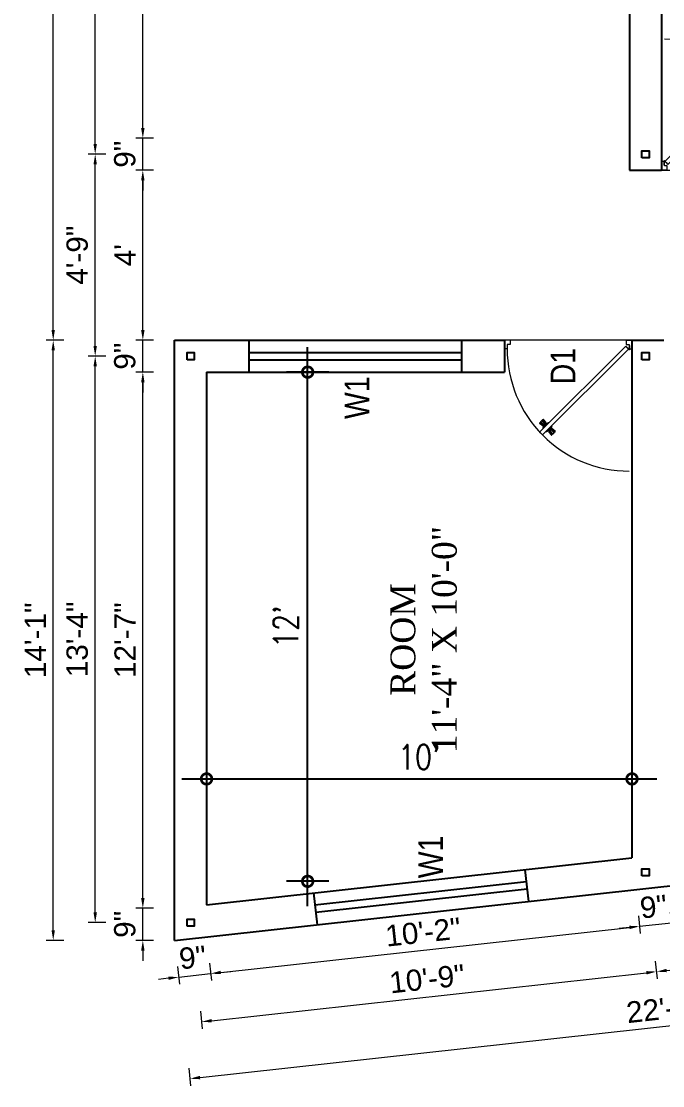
# Model space of a CAD drawing. Header units: inches. Extents: x 392906 to 410488, y -52747 to -40742.
# Drawn here: x 402242.8 to 402423.7, y -51102.8 to -50802.3 of the extents above; entities that cross this region are included whole.
import ezdxf

# ---------------------------------------------------------------- set-up
doc = ezdxf.new("R2010")
doc.units = ezdxf.units.IN
doc.header["$LTSCALE"] = 2
doc.header["$MEASUREMENT"] = 0
doc.header["$PDMODE"] = 34
doc.layers.get('0').update_dxf_attribs({"linetype": 'CONTINUOUS'})
doc.layers.get('DEFPOINTS').update_dxf_attribs({"color": 141, "linetype": 'CONTINUOUS'})
for name, color, linetype, lineweight in [('DOOR & WIN', 1, 'CONTINUOUS', 25), ('PUERTAS', 7, 'CONTINUOUS', 9), ('steps', 253, 'CONTINUOUS', 20)]:
    doc.layers.add(name, color=color, linetype=linetype, lineweight=lineweight)
doc.styles.add('Lettring Text', font='arial.ttf')
doc.styles.add('ROMANS', font='Romans.shx', dxfattribs={"width": 0.8})
doc.styles.get("Standard").update_dxf_attribs({"font": 'ARIALN.TTF'})
doc.dimstyles.new('8 SCALE', dxfattribs={"dimscale": 0, "dimtxt": 7, "dimasz": 6, "dimexe": 6, "dimexo": 2, "dimgap": 2, "dimtad": 1, "dimdec": 0, "dimzin": 0, "dimdsep": 46, "dimlunit": 4, "dimtxsty": 'ROMANS', "dimblk": 'DOTSMALL', "dimcen": 0, "dimdle": 7, "dimclrd": 8, "dimclre": 8, "dimclrt": 3, "dimadec": 0, "dimazin": 0, "dimtfac": 1, "dimtdec": 0, "dimtofl": 0, "dimtmove": 2, "dimatfit": 3, "dimfxl": 6, "dimfxlon": 1, "dimtolj": 1, "dimtzin": 0, "dimarcsym": 0})
doc.dimstyles.new('Copy of Standard', dxfattribs={"dimtxt": 6, "dimasz": 2.875, "dimexe": 2, "dimexo": 4, "dimgap": 2, "dimtad": 1, "dimdec": 0, "dimrnd": 1, "dimzin": 0, "dimdsep": 46, "dimlunit": 4, "dimtxsty": 'Lettring Text', "dimcen": 0.1, "dimclrd": 7, "dimclre": 7, "dimclrt": 7, "dimazin": 0, "dimtfac": 0.645, "dimtdec": 0, "dimtmove": 1, "dimatfit": 0, "dimfxl": 3, "dimfxlon": 1, "dimtfillclr": 256, "dimtolj": 1, "dimtzin": 0, "dimlwd": -1, "dimlwe": -1, "dimarcsym": 2})

# ---------------------------------------------------------------- blocks, each defined once
blk = doc.blocks.new('3ft')
at = {"layer": 'PUERTAS', "color": 6}
for p, q in [((1.01, 2.52), (25.23, 26.74)), ((26.05, 25.92), (1.77, 1.64)), ((26.05, 25.92), (25.23, 26.74)), ((0, 2.4), (0, 0)), ((0.72, 2.4), (0, 2.4)), ((1.6, 0), (0, 0)), ((0.72, 1.52), (0.72, 2.44)), ((0.8, 1.52), (0.72, 1.52)), ((0.8, 1.52), (0.8, 2.41)), ((0.8, 1.2), (0.8, 1.52)), ((1.6, 1.2), (0.8, 1.2)), ((1.57, 1.84), (0.94, 2.47)), ((1.63, 1.89), (0.97, 2.55)), ((1.63, 1.89), (1.57, 1.84)), ((1.77, 1.64), (1.57, 1.84)), ((1.6, 0), (1.6, 1.2)), ((34.4, 0), (34.4, 1.2)), ((34.4, 1.2), (35.2, 1.2)), ((34.4, 0), (36, 0)), ((35.2, 1.2), (35.2, 2.4)), ((35.2, 2.4), (36, 2.4)), ((36, 0), (36, 2.4))]:
    blk.add_line(p, q, dxfattribs=at)
at = {"layer": 'PUERTAS', "color": 8}
for p, q in [((22.57, 24.94), (21.65, 25.68)), ((22.63, 24.99), (21.69, 25.75)), ((22.74, 25.1), (21.84, 25.9)), ((22.13, 26.28), (21.98, 26.13)), ((22.88, 25.24), (22.01, 26.06)), ((22.13, 26.28), (22.27, 26.42)), ((22.29, 26.41), (22.27, 26.42)), ((23.16, 25.52), (22.34, 26.39)), ((23.3, 25.66), (22.5, 26.56)), ((23.41, 25.77), (22.65, 26.71)), ((22.69, 24.32), (23.02, 24.83)), ((23.46, 25.83), (22.72, 26.75)), ((22.95, 24.96), (22.84, 25.07)), ((22.98, 24.99), (22.86, 25.1)), ((23.03, 25.04), (22.91, 25.15)), ((22.91, 24.53), (23.1, 24.91)), ((23.11, 25.12), (22.99, 25.23)), ((23.13, 24.76), (23.18, 24.99)), ((23.28, 25.3), (23.17, 25.41)), ((23.36, 25.37), (23.25, 25.49)), ((23.31, 24.94), (23.28, 25.08)), ((23.41, 25.43), (23.3, 25.54)), ((23.46, 25.09), (23.32, 25.13)), ((23.44, 25.45), (23.33, 25.56)), ((23.64, 25.27), (23.41, 25.22)), ((23.87, 25.49), (23.49, 25.3)), ((24.08, 25.71), (23.57, 25.38)), ((24.4, 24.15), (24.43, 24.01)), ((24.58, 24.33), (24.52, 24.1)), ((24.8, 24.56), (24.61, 24.18)), ((25.02, 24.77), (24.68, 24.26)), ((24.68, 24.05), (24.79, 23.94)), ((24.73, 24.1), (24.85, 23.99)), ((24.76, 24.13), (24.87, 24.02)), ((25.08, 24.1), (26.02, 23.34)), ((25.14, 24.15), (26.06, 23.41)), ((23.63, 23.38), (24.14, 23.72)), ((23.84, 23.6), (24.22, 23.79)), ((24.07, 23.82), (24.3, 23.88)), ((24.25, 24), (24.39, 23.97)), ((24.25, 23.26), (24.99, 22.34)), ((24.27, 23.64), (24.38, 23.53)), ((24.3, 23.67), (24.41, 23.56)), ((24.3, 23.32), (25.06, 22.38)), ((24.35, 23.72), (24.46, 23.61)), ((24.41, 23.43), (25.2, 22.53)), ((24.43, 23.8), (24.54, 23.69)), ((24.55, 23.57), (25.37, 22.7)), ((24.6, 23.97), (24.72, 23.86)), ((24.83, 23.85), (25.7, 23.03)), ((24.97, 23.99), (25.87, 23.2)), ((25.58, 22.82), (25.43, 22.67)), ((25.58, 22.82), (25.73, 22.97)), ((25.72, 22.98), (25.73, 22.97)), ((0, 0), (36, 0))]:
    blk.add_line(p, q, dxfattribs=at)
at = {"layer": 'PUERTAS', "color": 1}
for p, q in [((21.67, 25.73), (22.17, 26.23)), ((22.49, 24.95), (21.67, 25.61)), ((21.7, 25.82), (22.14, 26.26)), ((21.73, 25.79), (21.7, 25.82)), ((22.58, 26.7), (22.14, 26.26)), ((22.67, 26.73), (22.17, 26.23)), ((22.61, 26.67), (22.58, 26.7)), ((22.6, 24.96), (23.02, 25.38)), ((22.61, 24.25), (22.92, 24.72)), ((22.62, 24.13), (22.61, 24.14)), ((22.7, 25.07), (22.71, 25.06)), ((23.45, 25.91), (22.79, 26.73)), ((22.82, 25.06), (23.08, 25.32)), ((22.94, 24.95), (22.83, 25.07)), ((22.92, 24.72), (22.92, 24.72)), ((22.93, 24.94), (23.19, 25.21)), ((22.93, 24.84), (22.93, 24.83)), ((23.44, 25.81), (23.02, 25.38)), ((23.34, 25.58), (23.08, 25.32)), ((23.46, 25.47), (23.19, 25.21)), ((23.33, 25.7), (23.34, 25.69)), ((23.45, 25.46), (23.33, 25.57)), ((23.57, 25.47), (23.57, 25.47)), ((24.15, 25.79), (23.68, 25.48)), ((23.68, 25.48), (23.68, 25.48)), ((24.27, 25.78), (24.26, 25.79)), ((24.78, 24.15), (24.51, 23.89)), ((25.11, 24.14), (24.69, 23.71)), ((24.77, 24.14), (24.88, 24.03)), ((24.79, 24.38), (24.78, 24.37)), ((24.78, 24.26), (24.78, 24.26)), ((25.1, 24.84), (24.79, 24.38)), ((25.09, 24.96), (25.1, 24.95)), ((25.22, 24.14), (26.03, 23.48)), ((23.44, 23.31), (23.45, 23.3)), ((23.56, 23.3), (24.03, 23.61)), ((24.03, 23.61), (24.03, 23.62)), ((24.14, 23.62), (24.14, 23.62)), ((24.25, 23.62), (24.51, 23.89)), ((24.26, 23.29), (24.69, 23.71)), ((24.26, 23.63), (24.37, 23.52)), ((24.26, 23.18), (24.92, 22.37)), ((24.37, 23.52), (24.63, 23.77)), ((24.37, 23.4), (24.37, 23.4)), ((24.89, 24.03), (24.63, 23.77)), ((25, 24.03), (25, 24.03)), ((25.04, 22.36), (25.54, 22.86)), ((25.1, 22.42), (25.13, 22.39)), ((25.13, 22.39), (25.57, 22.83)), ((26.04, 23.37), (25.54, 22.86)), ((26.01, 23.27), (25.57, 22.83)), ((25.98, 23.3), (26.01, 23.27))]:
    blk.add_line(p, q, dxfattribs=at)
at = {"layer": 'PUERTAS', "color": 2}
for p, q in [((21.99, 26.11), (21.98, 26.13)), ((25.42, 22.68), (25.43, 22.67))]:
    blk.add_line(p, q, dxfattribs=at)
at = {"layer": 'PUERTAS', "color": 6}
for radius in [0.155, 0.0752]:
    blk.add_circle((0.82, 2.56), radius, dxfattribs=at)
blk.add_arc((0.82, 2.56), 34.38, 359.7285, 90.0333, dxfattribs=at)
at = {"layer": 'PUERTAS', "color": 1}
for centre, start, end in [((22.54, 25.01), 231.0764, 315), ((22.67, 24.2), 135, 225), ((22.73, 26.68), 38.9236, 135), ((22.77, 25.12), 225, 315), ((22.99, 24.89), 135, 219.7428), ((22.87, 24.78), 315, 39.7428), ((23.28, 25.63), 315, 45), ((23.39, 25.86), 315, 38.9236), ((23.51, 25.41), 50.2572, 135), ((23.62, 25.53), 230.2572, 315), ((24.2, 25.73), 45, 135), ((24.84, 24.31), 135, 219.7428), ((24.72, 24.21), 315, 39.7428), ((24.94, 23.98), 45, 135), ((25.04, 24.89), 315, 45), ((25.17, 24.08), 51.0764, 135), ((23.51, 23.36), 225, 315), ((24.09, 23.56), 50.2572, 135), ((24.2, 23.68), 230.2572, 315), ((24.32, 23.23), 135, 218.9236), ((24.42, 23.46), 135, 225), ((24.98, 22.42), 218.9236, 315), ((25.98, 23.42), 315, 51.0764)]:
    blk.add_arc(centre, 0.08, start, end, dxfattribs=at)
blk = doc.blocks.new('*U199')
at = {"color": 3, "xscale": -1}
blk.add_blockref('3ft', (42, 0), dxfattribs=at)
blk = doc.blocks.new('*D1175')
at = {"layer": 'DEFPOINTS', "color": 0, "ltscale": 0.5, "transparency": 16777216}
for p in [(402286.09, -51061.74), (402295.09, -51060.75), (402296.23, -51071.11)]:
    blk.add_point(p, dxfattribs=at)
at = {"layer": 'steps', "color": 7, "ltscale": 0.5, "transparency": 16777216}
for p, q in [((402286.9, -51069.13), (402287.45, -51074.09)), ((402295.9, -51068.13), (402296.45, -51073.1)), ((402287.23, -51072.11), (402296.23, -51071.11)), ((402299.09, -51070.8), (402301.95, -51070.48)), ((402284.37, -51072.42), (402281.52, -51072.74))]:
    blk.add_line(p, q, dxfattribs=at)
for points in [[(402284.32, -51071.95), (402284.43, -51072.9), (402287.23, -51072.11)], [(402299.04, -51070.32), (402299.14, -51071.27), (402296.23, -51071.11)]]:
    blk.add_solid(points, dxfattribs=at)
at = {"layer": 'steps', "color": 7, "ltscale": 0.5, "transparency": 16777216, "insert": (402291.18, -51066.58), "char_height": 6, "attachment_point": 5, "rotation": 6.296, "style": 'Lettring Text'}
blk.add_mtext('\\A1;9"', dxfattribs=at)
blk = doc.blocks.new('*D1176')
at = {"layer": 'DEFPOINTS', "color": 0, "ltscale": 0.5, "transparency": 16777216}
for p in [(402415.09, -51038.45), (402417.22, -51057.77), (402295.09, -51060.75)]:
    blk.add_point(p, dxfattribs=at)
at = {"layer": 'steps', "color": 7, "ltscale": 0.5, "transparency": 16777216}
for p, q in [((402416.89, -51054.78), (402417.44, -51059.75)), ((402299.09, -51070.8), (402414.36, -51058.08)), ((402295.9, -51068.13), (402296.45, -51073.1))]:
    blk.add_line(p, q, dxfattribs=at)
for points in [[(402414.31, -51057.6), (402414.41, -51058.56), (402417.22, -51057.77)], [(402299.04, -51070.32), (402299.14, -51071.27), (402296.23, -51071.11)]]:
    blk.add_solid(points, dxfattribs=at)
at = {"layer": 'steps', "color": 7, "ltscale": 0.5, "transparency": 16777216, "insert": (402356.17, -51059.41), "char_height": 6, "attachment_point": 5, "rotation": 6.296, "style": 'Lettring Text'}
blk.add_mtext('\\A1;10\'-2"', dxfattribs=at)
blk = doc.blocks.new('*D1177')
at = {"layer": 'DEFPOINTS', "color": 0, "ltscale": 0.5, "transparency": 16777216}
for p in [(402415.09, -51038.45), (402424.09, -51037.46), (402426.22, -51056.77)]:
    blk.add_point(p, dxfattribs=at)
at = {"layer": 'steps', "color": 7, "ltscale": 0.5, "transparency": 16777216}
for p, q in [((402425.89, -51053.79), (402426.44, -51058.76)), ((402416.89, -51054.78), (402417.44, -51059.75)), ((402417.22, -51057.77), (402426.22, -51056.77)), ((402429.08, -51056.46), (402431.93, -51056.14)), ((402414.36, -51058.08), (402411.5, -51058.4))]:
    blk.add_line(p, q, dxfattribs=at)
for points in [[(402429.02, -51055.98), (402429.13, -51056.93), (402426.22, -51056.77)], [(402414.31, -51057.6), (402414.41, -51058.56), (402417.22, -51057.77)]]:
    blk.add_solid(points, dxfattribs=at)
at = {"layer": 'steps', "color": 7, "ltscale": 0.5, "transparency": 16777216, "insert": (402421.16, -51052.24), "char_height": 6, "attachment_point": 5, "rotation": 6.296, "style": 'Lettring Text'}
blk.add_mtext('\\A1;9"', dxfattribs=at)
blk = doc.blocks.new('*D1180')
at = {"layer": 'DEFPOINTS', "color": 0, "ltscale": 0.5, "transparency": 16777216}
for p in [(402418.91, -51042.56), (402290.59, -51056.72), (402422, -51070.56)]:
    blk.add_point(p, dxfattribs=at)
at = {"layer": 'steps', "color": 7, "ltscale": 0.5, "transparency": 16777216}
for p, q in [((402421.67, -51067.58), (402422.22, -51072.55)), ((402296.53, -51084.4), (402419.14, -51070.88)), ((402293.35, -51081.74), (402293.9, -51086.71))]:
    blk.add_line(p, q, dxfattribs=at)
for points in [[(402419.09, -51070.4), (402419.19, -51071.35), (402422, -51070.56)], [(402296.48, -51083.93), (402296.59, -51084.88), (402293.68, -51084.72)]]:
    blk.add_solid(points, dxfattribs=at)
at = {"layer": 'steps', "color": 7, "ltscale": 0.5, "transparency": 16777216, "insert": (402357.28, -51072.61), "char_height": 6, "attachment_point": 5, "rotation": 6.296, "style": 'Lettring Text'}
blk.add_mtext('\\A1;10\'-9"', dxfattribs=at)
blk = doc.blocks.new('*D1181')
at = {"layer": 'DEFPOINTS', "color": 0, "ltscale": 0.5, "transparency": 16777216}
for p in [(402554.68, -51027.58), (402418.91, -51042.56), (402557.77, -51055.58)]:
    blk.add_point(p, dxfattribs=at)
at = {"layer": 'steps', "color": 7, "ltscale": 0.5, "transparency": 16777216}
for p, q in [((402557.44, -51052.6), (402557.99, -51057.57)), ((402424.86, -51070.25), (402554.91, -51055.9)), ((402421.67, -51067.58), (402422.22, -51072.55))]:
    blk.add_line(p, q, dxfattribs=at)
for points in [[(402554.86, -51055.42), (402554.96, -51056.37), (402557.77, -51055.58)], [(402424.8, -51069.77), (402424.91, -51070.72), (402422, -51070.56)]]:
    blk.add_solid(points, dxfattribs=at)
at = {"layer": 'steps', "color": 7, "ltscale": 0.5, "transparency": 16777216, "insert": (402489.33, -51058.04), "char_height": 6, "attachment_point": 5, "rotation": 6.296, "style": 'Lettring Text'}
blk.add_mtext('\\A1;11\'-5"', dxfattribs=at)
blk = doc.blocks.new('*D1182')
at = {"layer": 'DEFPOINTS', "color": 0, "ltscale": 0.5, "transparency": 16777216}
for p in [(402559.26, -51031.6), (402286.09, -51061.74), (402563.56, -51070.63)]:
    blk.add_point(p, dxfattribs=at)
at = {"layer": 'steps', "color": 7, "ltscale": 0.5, "transparency": 16777216}
for p, q in [((402563.23, -51067.64), (402563.78, -51072.61)), ((402293.25, -51100.45), (402560.7, -51070.94)), ((402290.06, -51097.78), (402290.61, -51102.75))]:
    blk.add_line(p, q, dxfattribs=at)
for points in [[(402560.65, -51070.47), (402560.76, -51071.42), (402563.56, -51070.63)], [(402293.2, -51099.97), (402293.3, -51100.93), (402290.39, -51100.77)]]:
    blk.add_solid(points, dxfattribs=at)
at = {"layer": 'steps', "color": 7, "ltscale": 0.5, "transparency": 16777216, "insert": (402426.43, -51080.71), "char_height": 6, "attachment_point": 5, "rotation": 6.296, "style": 'Lettring Text'}
blk.add_mtext('\\A1;22\'-11"', dxfattribs=at)
blk = doc.blocks.new('*D1194')
at = {"layer": 'DEFPOINTS', "color": 0, "ltscale": 0.5, "transparency": 16777216}
for p in [(402277.12, -51052.69), (402286.09, -51052.69), (402286.09, -51061.74)]:
    blk.add_point(p, dxfattribs=at)
at = {"layer": 'steps', "color": 7, "ltscale": 0.5, "transparency": 16777216}
for p, q in [((402277.12, -51049.81), (402277.12, -51046.94)), ((402280.12, -51052.69), (402275.12, -51052.69)), ((402277.12, -51061.74), (402277.12, -51052.69)), ((402280.12, -51061.74), (402275.12, -51061.74)), ((402277.12, -51064.62), (402277.12, -51067.49))]:
    blk.add_line(p, q, dxfattribs=at)
for points in [[(402276.64, -51049.81), (402277.6, -51049.81), (402277.12, -51052.69)], [(402276.64, -51064.62), (402277.6, -51064.62), (402277.12, -51061.74)]]:
    blk.add_solid(points, dxfattribs=at)
at = {"layer": 'steps', "color": 7, "ltscale": 0.5, "transparency": 16777216, "insert": (402272.05, -51057.21), "char_height": 6, "attachment_point": 5, "rotation": 90, "style": 'Lettring Text'}
blk.add_mtext('\\A1;9"', dxfattribs=at)
blk = doc.blocks.new('*D1195')
at = {"layer": 'DEFPOINTS', "color": 0, "ltscale": 0.5, "transparency": 16777216}
for p in [(402277.12, -50901.36), (402286.09, -50901.36), (402286.09, -51052.69)]:
    blk.add_point(p, dxfattribs=at)
at = {"layer": 'steps', "color": 7, "ltscale": 0.5, "transparency": 16777216}
for p, q in [((402280.12, -50901.36), (402275.12, -50901.36)), ((402277.12, -51049.81), (402277.12, -50904.23)), ((402280.12, -51052.69), (402275.12, -51052.69))]:
    blk.add_line(p, q, dxfattribs=at)
for points in [[(402276.64, -50904.23), (402277.6, -50904.23), (402277.12, -50901.36)], [(402276.64, -51049.81), (402277.6, -51049.81), (402277.12, -51052.69)]]:
    blk.add_solid(points, dxfattribs=at)
at = {"layer": 'steps', "color": 7, "ltscale": 0.5, "transparency": 16777216, "insert": (402272.11, -50977.02), "char_height": 6, "attachment_point": 5, "rotation": 90, "style": 'Lettring Text'}
blk.add_mtext('\\A1;12\'-7"', dxfattribs=at)
blk = doc.blocks.new('*D1196')
at = {"layer": 'DEFPOINTS', "color": 0, "ltscale": 0.5, "transparency": 16777216}
for p in [(402277.12, -50892.36), (402286.09, -50892.36), (402286.09, -50901.36)]:
    blk.add_point(p, dxfattribs=at)
at = {"layer": 'steps', "color": 7, "ltscale": 0.5, "transparency": 16777216}
for p, q in [((402277.12, -50889.48), (402277.12, -50886.61)), ((402280.12, -50892.36), (402275.12, -50892.36)), ((402277.12, -50901.36), (402277.12, -50892.36)), ((402280.12, -50901.36), (402275.12, -50901.36)), ((402277.12, -50904.23), (402277.12, -50907.11))]:
    blk.add_line(p, q, dxfattribs=at)
for points in [[(402276.64, -50889.48), (402277.6, -50889.48), (402277.12, -50892.36)], [(402276.64, -50904.23), (402277.6, -50904.23), (402277.12, -50901.36)]]:
    blk.add_solid(points, dxfattribs=at)
at = {"layer": 'steps', "color": 7, "ltscale": 0.5, "transparency": 16777216, "insert": (402272.05, -50896.86), "char_height": 6, "attachment_point": 5, "rotation": 90, "style": 'Lettring Text'}
blk.add_mtext('\\A1;9"', dxfattribs=at)
blk = doc.blocks.new('*D1197')
at = {"layer": 'DEFPOINTS', "color": 0, "ltscale": 0.5, "transparency": 16777216}
for p in [(402277.12, -50844.36), (402414.41, -50844.36), (402286.09, -50892.36)]:
    blk.add_point(p, dxfattribs=at)
at = {"layer": 'steps', "color": 7, "ltscale": 0.5, "transparency": 16777216}
for p, q in [((402280.12, -50844.36), (402275.12, -50844.36)), ((402277.12, -50889.48), (402277.12, -50847.23)), ((402280.12, -50892.36), (402275.12, -50892.36))]:
    blk.add_line(p, q, dxfattribs=at)
for points in [[(402276.64, -50847.23), (402277.6, -50847.23), (402277.12, -50844.36)], [(402276.64, -50889.48), (402277.6, -50889.48), (402277.12, -50892.36)]]:
    blk.add_solid(points, dxfattribs=at)
at = {"layer": 'steps', "color": 7, "ltscale": 0.5, "transparency": 16777216, "insert": (402272.12, -50868.36), "char_height": 6, "attachment_point": 5, "rotation": 90, "style": 'Lettring Text'}
blk.add_mtext("\\A1;4'", dxfattribs=at)
blk = doc.blocks.new('*D1198')
at = {"layer": 'DEFPOINTS', "color": 0, "ltscale": 0.5, "transparency": 16777216}
for p in [(402277.12, -50835.36), (402414.41, -50835.36), (402414.41, -50844.36)]:
    blk.add_point(p, dxfattribs=at)
at = {"layer": 'steps', "color": 7, "ltscale": 0.5, "transparency": 16777216}
for p, q in [((402277.12, -50832.48), (402277.12, -50829.61)), ((402280.12, -50835.36), (402275.12, -50835.36)), ((402277.12, -50844.36), (402277.12, -50835.36)), ((402280.12, -50844.36), (402275.12, -50844.36)), ((402277.12, -50847.23), (402277.12, -50850.11))]:
    blk.add_line(p, q, dxfattribs=at)
for points in [[(402276.64, -50832.48), (402277.6, -50832.48), (402277.12, -50835.36)], [(402276.64, -50847.23), (402277.6, -50847.23), (402277.12, -50844.36)]]:
    blk.add_solid(points, dxfattribs=at)
at = {"layer": 'steps', "color": 7, "ltscale": 0.5, "transparency": 16777216, "insert": (402272.05, -50839.86), "char_height": 6, "attachment_point": 5, "rotation": 90, "style": 'Lettring Text'}
blk.add_mtext('\\A1;9"', dxfattribs=at)
blk = doc.blocks.new('*D1199')
at = {"layer": 'DEFPOINTS', "color": 0, "ltscale": 0.5, "transparency": 16777216}
for p in [(402277.12, -50679.36), (402414.41, -50679.36), (402414.41, -50835.36)]:
    blk.add_point(p, dxfattribs=at)
at = {"layer": 'steps', "color": 7, "ltscale": 0.5, "transparency": 16777216}
for p, q in [((402280.12, -50679.36), (402275.12, -50679.36)), ((402277.12, -50832.48), (402277.12, -50682.23)), ((402280.12, -50835.36), (402275.12, -50835.36))]:
    blk.add_line(p, q, dxfattribs=at)
for points in [[(402276.64, -50682.23), (402277.6, -50682.23), (402277.12, -50679.36)], [(402276.64, -50832.48), (402277.6, -50832.48), (402277.12, -50835.36)]]:
    blk.add_solid(points, dxfattribs=at)
at = {"layer": 'steps', "color": 7, "ltscale": 0.5, "transparency": 16777216, "insert": (402272.05, -50757.36), "char_height": 6, "attachment_point": 5, "rotation": 90, "style": 'Lettring Text'}
blk.add_mtext("\\A1;13'", dxfattribs=at)
blk = doc.blocks.new('*D1201')
at = {"layer": 'DEFPOINTS', "color": 0, "ltscale": 0.5, "transparency": 16777216}
for p in [(402263.69, -50896.86), (402290.59, -50896.86), (402290.59, -51056.72)]:
    blk.add_point(p, dxfattribs=at)
at = {"layer": 'steps', "color": 7, "ltscale": 0.5, "transparency": 16777216}
for p, q in [((402266.69, -50896.86), (402261.69, -50896.86)), ((402263.69, -51053.84), (402263.69, -50899.73)), ((402266.69, -51056.72), (402261.69, -51056.72))]:
    blk.add_line(p, q, dxfattribs=at)
for points in [[(402263.21, -50899.73), (402264.17, -50899.73), (402263.69, -50896.86)], [(402263.21, -51053.84), (402264.17, -51053.84), (402263.69, -51056.72)]]:
    blk.add_solid(points, dxfattribs=at)
at = {"layer": 'steps', "color": 7, "ltscale": 0.5, "transparency": 16777216, "insert": (402258.63, -50976.79), "char_height": 6, "attachment_point": 5, "rotation": 90, "style": 'Lettring Text'}
blk.add_mtext('\\A1;13\'-4"', dxfattribs=at)
blk = doc.blocks.new('*D1202')
at = {"layer": 'DEFPOINTS', "color": 0, "ltscale": 0.5, "transparency": 16777216}
for p in [(402263.69, -50839.86), (402418.91, -50839.86), (402290.59, -50896.86)]:
    blk.add_point(p, dxfattribs=at)
at = {"layer": 'steps', "color": 7, "ltscale": 0.5, "transparency": 16777216}
for p, q in [((402266.69, -50839.86), (402261.69, -50839.86)), ((402263.69, -50893.98), (402263.69, -50842.73)), ((402266.69, -50896.86), (402261.69, -50896.86))]:
    blk.add_line(p, q, dxfattribs=at)
for points in [[(402263.21, -50842.73), (402264.17, -50842.73), (402263.69, -50839.86)], [(402263.21, -50893.98), (402264.17, -50893.98), (402263.69, -50896.86)]]:
    blk.add_solid(points, dxfattribs=at)
at = {"layer": 'steps', "color": 7, "ltscale": 0.5, "transparency": 16777216, "insert": (402258.63, -50868.36), "char_height": 6, "attachment_point": 5, "rotation": 90, "style": 'Lettring Text'}
blk.add_mtext('\\A1;4\'-9"', dxfattribs=at)
blk = doc.blocks.new('*D1203')
at = {"layer": 'DEFPOINTS', "color": 0, "ltscale": 0.5, "transparency": 16777216}
for p in [(402263.69, -50674.86), (402418.91, -50674.86), (402418.91, -50839.86)]:
    blk.add_point(p, dxfattribs=at)
at = {"layer": 'steps', "color": 7, "ltscale": 0.5, "transparency": 16777216}
for p, q in [((402266.69, -50674.86), (402261.69, -50674.86)), ((402263.69, -50836.98), (402263.69, -50677.73)), ((402266.69, -50839.86), (402261.69, -50839.86))]:
    blk.add_line(p, q, dxfattribs=at)
for points in [[(402263.21, -50677.73), (402264.17, -50677.73), (402263.69, -50674.86)], [(402263.21, -50836.98), (402264.17, -50836.98), (402263.69, -50839.86)]]:
    blk.add_solid(points, dxfattribs=at)
at = {"layer": 'steps', "color": 7, "ltscale": 0.5, "transparency": 16777216, "insert": (402258.63, -50757.36), "char_height": 6, "attachment_point": 5, "rotation": 90, "style": 'Lettring Text'}
blk.add_mtext('\\A1;13\'-9"', dxfattribs=at)
blk = doc.blocks.new('*D1204')
at = {"layer": 'DEFPOINTS', "color": 0, "ltscale": 0.5, "transparency": 16777216}
for p in [(402251.85, -50892.36), (402286.09, -50892.36), (402286.09, -51061.74)]:
    blk.add_point(p, dxfattribs=at)
at = {"layer": 'steps', "color": 7, "ltscale": 0.5, "transparency": 16777216}
for p, q in [((402254.85, -50892.36), (402249.85, -50892.36)), ((402251.85, -51058.87), (402251.85, -50895.23)), ((402254.85, -51061.74), (402249.85, -51061.74))]:
    blk.add_line(p, q, dxfattribs=at)
for points in [[(402251.37, -50895.23), (402252.32, -50895.23), (402251.85, -50892.36)], [(402251.37, -51058.87), (402252.32, -51058.87), (402251.85, -51061.74)]]:
    blk.add_solid(points, dxfattribs=at)
at = {"layer": 'steps', "color": 7, "ltscale": 0.5, "transparency": 16777216, "insert": (402246.83, -50977.05), "char_height": 6, "attachment_point": 5, "rotation": 90, "style": 'Lettring Text'}
blk.add_mtext('\\A1;14\'-1"', dxfattribs=at)
blk = doc.blocks.new('*D1205')
at = {"layer": 'DEFPOINTS', "color": 0, "ltscale": 0.5, "transparency": 16777216}
for p in [(402251.85, -50670.36), (402414.41, -50670.36), (402286.09, -50892.36)]:
    blk.add_point(p, dxfattribs=at)
at = {"layer": 'steps', "color": 7, "ltscale": 0.5, "transparency": 16777216}
for p, q in [((402254.85, -50670.36), (402249.85, -50670.36)), ((402251.85, -50889.48), (402251.85, -50673.23)), ((402254.85, -50892.36), (402249.85, -50892.36))]:
    blk.add_line(p, q, dxfattribs=at)
for points in [[(402251.37, -50673.23), (402252.32, -50673.23), (402251.85, -50670.36)], [(402251.37, -50889.48), (402252.32, -50889.48), (402251.85, -50892.36)]]:
    blk.add_solid(points, dxfattribs=at)
at = {"layer": 'steps', "color": 7, "ltscale": 0.5, "transparency": 16777216, "insert": (402246.78, -50781.36), "char_height": 6, "attachment_point": 5, "rotation": 90, "style": 'Lettring Text'}
blk.add_mtext('\\A1;18\'-6"', dxfattribs=at)
blk = doc.blocks.new('*D1209')
at = {"layer": 'DEFPOINTS', "color": 0, "ltscale": 0.5, "transparency": 16777216}
for p in [(402295.09, -50660.03), (402414.41, -50670.36), (402295.09, -50892.36)]:
    blk.add_point(p, dxfattribs=at)
at = {"layer": 'steps', "color": 7, "ltscale": 0.5, "transparency": 16777216}
for p, q in [((402295.09, -50663.03), (402295.09, -50658.03)), ((402411.53, -50660.03), (402297.96, -50660.03)), ((402414.41, -50663.03), (402414.41, -50658.03))]:
    blk.add_line(p, q, dxfattribs=at)
for points in [[(402297.96, -50659.55), (402297.96, -50660.51), (402295.09, -50660.03)], [(402411.53, -50659.55), (402411.53, -50660.51), (402414.41, -50660.03)]]:
    blk.add_solid(points, dxfattribs=at)
at = {"layer": 'steps', "color": 7, "ltscale": 0.5, "transparency": 16777216, "insert": (402354.75, -50654.97), "char_height": 6, "attachment_point": 5, "style": 'Lettring Text'}
blk.add_mtext('\\A1;9\'-11"', dxfattribs=at)
blk = doc.blocks.new('*D1210')
at = {"layer": 'DEFPOINTS', "color": 0, "ltscale": 0.5, "transparency": 16777216}
for p in [(402286.09, -50660.03), (402286.09, -50892.36), (402295.09, -50892.36)]:
    blk.add_point(p, dxfattribs=at)
at = {"layer": 'steps', "color": 7, "ltscale": 0.5, "transparency": 16777216}
for p, q in [((402283.21, -50660.03), (402280.34, -50660.03)), ((402286.09, -50663.03), (402286.09, -50658.03)), ((402295.09, -50660.03), (402286.09, -50660.03)), ((402295.09, -50663.03), (402295.09, -50658.03)), ((402297.96, -50660.03), (402300.84, -50660.03))]:
    blk.add_line(p, q, dxfattribs=at)
for points in [[(402283.21, -50659.55), (402283.21, -50660.51), (402286.09, -50660.03)], [(402297.96, -50659.55), (402297.96, -50660.51), (402295.09, -50660.03)]]:
    blk.add_solid(points, dxfattribs=at)
at = {"layer": 'steps', "color": 7, "ltscale": 0.5, "transparency": 16777216, "insert": (402290.59, -50654.97), "char_height": 6, "attachment_point": 5, "style": 'Lettring Text'}
blk.add_mtext('\\A1;9"', dxfattribs=at)
blk = doc.blocks.new('*D1212')
at = {"layer": 'DEFPOINTS', "color": 0, "ltscale": 0.5, "transparency": 16777216}
for p in [(402290.59, -50648.3), (402418.91, -50674.86), (402290.59, -50896.86)]:
    blk.add_point(p, dxfattribs=at)
at = {"layer": 'steps', "color": 7, "ltscale": 0.5, "transparency": 16777216}
for p, q in [((402290.59, -50651.3), (402290.59, -50646.3)), ((402416.03, -50648.3), (402293.46, -50648.3)), ((402418.91, -50651.3), (402418.91, -50646.3))]:
    blk.add_line(p, q, dxfattribs=at)
for points in [[(402293.46, -50647.82), (402293.46, -50648.77), (402290.59, -50648.3)], [(402416.03, -50647.82), (402416.03, -50648.77), (402418.91, -50648.3)]]:
    blk.add_solid(points, dxfattribs=at)
at = {"layer": 'steps', "color": 7, "ltscale": 0.5, "transparency": 16777216, "insert": (402354.75, -50643.23), "char_height": 6, "attachment_point": 5, "style": 'Lettring Text'}
blk.add_mtext('\\A1;10\'-8"', dxfattribs=at)
blk = doc.blocks.new('*D1214')
at = {"layer": 'DEFPOINTS', "color": 0, "ltscale": 0.5, "transparency": 16777216}
for p in [(402286.09, -50636.85), (402414.41, -50670.36), (402286.09, -50892.36)]:
    blk.add_point(p, dxfattribs=at)
at = {"layer": 'steps', "color": 7, "ltscale": 0.5, "transparency": 16777216}
for p, q in [((402286.09, -50639.85), (402286.09, -50634.85)), ((402414.41, -50639.85), (402414.41, -50634.85)), ((402411.53, -50636.85), (402288.96, -50636.85))]:
    blk.add_line(p, q, dxfattribs=at)
for points in [[(402288.96, -50636.37), (402288.96, -50637.33), (402286.09, -50636.85)], [(402411.53, -50636.37), (402411.53, -50637.33), (402414.41, -50636.85)]]:
    blk.add_solid(points, dxfattribs=at)
at = {"layer": 'steps', "color": 7, "ltscale": 0.5, "transparency": 16777216, "insert": (402350.25, -50631.79), "char_height": 6, "attachment_point": 5, "style": 'Lettring Text'}
blk.add_mtext('\\A1;10\'-8"', dxfattribs=at)
blk = doc.blocks.new('_DOTSMALL')
at = {"color": 0, "linetype": 'ByBlock', "const_width": 0.5}
blk.add_lwpolyline([(-0.0625, 0, 1), (0.0625, 0, 1)], format="xyb", close=True, dxfattribs=at)
blk = doc.blocks.new('*D1215')
at = {"color": 8, "lineweight": -2, "ltscale": 0.5, "transparency": 16777216}
for p, q in [((402295.09, -51010.17), (402295.09, -51022.17)), ((402415.09, -51010.17), (402415.09, -51022.17)), ((402288.09, -51016.17), (402422.09, -51016.17))]:
    blk.add_line(p, q, dxfattribs=at)
at = {"layer": 'DEFPOINTS', "color": 0, "ltscale": 0.5, "transparency": 16777216}
for p in [(402295.09, -50976.53), (402415.09, -50976.53), (402415.09, -51016.17)]:
    blk.add_point(p, dxfattribs=at)
at = {"color": 8, "lineweight": -2, "ltscale": 0.5, "transparency": 16777216, "xscale": 6, "yscale": 6, "zscale": 6, "rotation": 180}
blk.add_blockref('_DOTSMALL', (402295.09, -51016.17), dxfattribs=at)
at = {"color": 8, "lineweight": -2, "ltscale": 0.5, "transparency": 16777216, "xscale": 6, "yscale": 6, "zscale": 6}
blk.add_blockref('_DOTSMALL', (402415.09, -51016.17), dxfattribs=at)
at = {"color": 3, "ltscale": 0.5, "transparency": 16777216, "insert": (402355.09, -51010), "char_height": 7, "attachment_point": 5, "style": 'ROMANS'}
blk.add_mtext("\\A1;10'", dxfattribs=at)
blk = doc.blocks.new('*D1216')
at = {"color": 8, "lineweight": -2, "ltscale": 0.5, "transparency": 16777216}
for p, q in [((402323.61, -51052.07), (402323.61, -50894.36)), ((402329.61, -50901.36), (402317.61, -50901.36)), ((402329.61, -51045.07), (402317.61, -51045.07))]:
    blk.add_line(p, q, dxfattribs=at)
at = {"layer": 'DEFPOINTS', "color": 0, "ltscale": 0.5, "transparency": 16777216}
for p in [(402323.61, -50901.36), (402355.09, -50901.36), (402355.09, -51045.07)]:
    blk.add_point(p, dxfattribs=at)
at = {"color": 8, "lineweight": -2, "ltscale": 0.5, "transparency": 16777216, "xscale": 6, "yscale": 6, "zscale": 6}
for p, rotation in [((402323.61, -50901.36), 90), ((402323.61, -51045.07), 270)]:
    blk.add_blockref('_DOTSMALL', p, dxfattribs=dict(at, rotation=rotation))
at = {"color": 3, "ltscale": 0.5, "transparency": 16777216, "insert": (402317.44, -50973.22), "char_height": 7, "attachment_point": 5, "rotation": 90, "style": 'ROMANS'}
blk.add_mtext("\\A1;12'", dxfattribs=at)

msp = doc.modelspace()

# ---------------------------------------------------------------- linework, layer by layer
at = {"ltscale": 0.5}
for p, q in [((402414.41, -50670.36), (402414.41, -50844.36)), ((402423.41, -50679.36), (402423.41, -50844.36)), ((402414.41, -50844.36), (402423.41, -50844.36)), ((402286.09, -50892.36), (402379.09, -50892.36)), ((402286.09, -51061.74), (402286.09, -50892.36)), ((402307.09, -50901.36), (402307.09, -50892.36)), ((402367.09, -50901.36), (402367.09, -50892.36)), ((402379.09, -50892.36), (402379.09, -50901.36)), ((402415.09, -50892.36), (402415.09, -51038.45)), ((402415.09, -50892.36), (402424.09, -50892.36)), ((402307.09, -50895.86), (402367.09, -50895.86)), ((402307.09, -50897.86), (402367.09, -50897.86)), ((402295.09, -50901.36), (402295.09, -51051.69)), ((402295.09, -50901.36), (402379.09, -50901.36)), ((402286.09, -51061.74), (402514.49, -51036.54)), ((402295.09, -51051.69), (402415.09, -51038.45)), ((402384.91, -51041.78), (402385.89, -51050.73)), ((402385.29, -51045.26), (402325.65, -51051.84)), ((402385.51, -51047.25), (402325.87, -51053.83)), ((402325.27, -51048.36), (402326.26, -51057.31))]:
    msp.add_line(p, q, dxfattribs=at)
for points in [[(402417.91, -50840.86), (402417.91, -50838.86), (402419.91, -50838.86), (402419.91, -50840.86)], [(402289.59, -50897.86), (402289.59, -50895.86), (402291.59, -50895.86), (402291.59, -50897.86)], [(402417.91, -50897.86), (402417.91, -50895.86), (402419.91, -50895.86), (402419.91, -50897.86)], [(402417.91, -51043.56), (402417.91, -51041.56), (402419.91, -51041.56), (402419.91, -51043.56)], [(402289.59, -51057.72), (402289.59, -51055.72), (402291.59, -51055.72), (402291.59, -51057.72)]]:
    msp.add_lwpolyline(points, close=True, dxfattribs=at)

# ---------------------------------------------------------------- block references
at = {"layer": 'DOOR & WIN', "xscale": -1}
msp.add_blockref('*U199', (402465.41, -50844.36), dxfattribs=at)
at = {"layer": 'DOOR & WIN', "xscale": -1, "rotation": 180}
msp.add_blockref('*U199', (402373.09, -50892.36), dxfattribs=at)

# ---------------------------------------------------------------- texts
at = {"layer": 'steps', "color": 7, "ltscale": 0.3, "insert": (402399.12, -50899.66), "char_height": 7, "attachment_point": 8, "rotation": 90}
msp.add_mtext_dynamic_manual_height_columns('{\\W1;D1}', width=18.6213, gutter_width=40, heights=[0], dxfattribs=at)
at = {"layer": 'steps', "color": 7, "ltscale": 0.3, "char_height": 7, "rotation": 90}
for s, insert, width, attachment_point in [('W1', (402341.02, -50908.59), 18.6213, 8), ('{\\fTimes New Roman|b0|i0|c0|p18;ROOM\\P11\'-4" X 10\'-0"}', (402346.97, -50976.84), 67.6616, 2), ('W1', (402361.83, -51038.19), 18.6213, 8)]:
    msp.add_mtext(s, dxfattribs=dict(at, insert=insert, width=width, attachment_point=attachment_point))

# ---------------------------------------------------------------- dimensions: what is measured, and where the dimension line sits
at = {"ltscale": 0.5}
for base, p1, p2, angle, picture, middle in [((402323.61, -50901.36), (402355.09, -51045.07), (402355.09, -50901.36), 90, '*D1216', (402317.44, -50973.22)), ((402415.09, -51016.17), (402295.09, -50976.53), (402415.09, -50976.53), 180, '*D1215', (402355.09, -51010))]:
    dim = msp.add_linear_dim(base=base, p1=p1, p2=p2, angle=angle, dimstyle='8 SCALE', override={"dimscale": 1}, dxfattribs=at)
    dim.commit()
    dim.dimension.update_dxf_attribs({"geometry": picture, "text_midpoint": middle})
at = {"layer": 'steps', "ltscale": 0.5}
for base, p1, p2, angle, picture, middle in [((402286.09, -50636.85), (402414.41, -50670.36), (402286.09, -50892.36), 180, '*D1214', (402350.25, -50631.79)), ((402290.59, -50648.3), (402418.91, -50674.86), (402290.59, -50896.86), 180, '*D1212', (402354.75, -50643.23)), ((402295.09, -50660.03), (402414.41, -50670.36), (402295.09, -50892.36), 180, '*D1209', (402354.75, -50654.97)), ((402251.85, -50670.36), (402286.09, -50892.36), (402414.41, -50670.36), 90, '*D1205', (402246.78, -50781.36)), ((402263.69, -50674.86), (402418.91, -50839.86), (402418.91, -50674.86), 90, '*D1203', (402258.63, -50757.36)), ((402277.12, -50679.36), (402414.41, -50835.36), (402414.41, -50679.36), 90, '*D1199', (402272.05, -50757.36)), ((402263.69, -50839.86), (402290.59, -50896.86), (402418.91, -50839.86), 90, '*D1202', (402258.63, -50868.36)), ((402277.12, -50844.36), (402286.09, -50892.36), (402414.41, -50844.36), 90, '*D1197', (402272.12, -50868.36)), ((402251.85, -50892.36), (402286.09, -51061.74), (402286.09, -50892.36), 90, '*D1204', (402246.83, -50977.05)), ((402263.69, -50896.86), (402290.59, -51056.72), (402290.59, -50896.86), 90, '*D1201', (402258.63, -50976.79)), ((402277.12, -50901.36), (402286.09, -51052.69), (402286.09, -50901.36), 90, '*D1195', (402272.11, -50977.02)), ((402557.77, -51055.58), (402418.91, -51042.56), (402554.68, -51027.58), 186.296, '*D1181', (402489.33, -51058.04)), ((402417.22, -51057.77), (402295.09, -51060.75), (402415.09, -51038.45), 186.296, '*D1176', (402356.17, -51059.41))]:
    dim = msp.add_linear_dim(base=base, p1=p1, p2=p2, angle=angle, dimstyle='Copy of Standard', dxfattribs=at)
    dim.commit()
    dim.dimension.update_dxf_attribs({"geometry": picture, "text_midpoint": middle})
for base, p1, p2, angle, picture, middle, dimtype in [((402286.09, -50660.03), (402295.09, -50892.36), (402286.09, -50892.36), 180, '*D1210', (402290.59, -50660.03), 160), ((402277.12, -50835.36), (402414.41, -50844.36), (402414.41, -50835.36), 90, '*D1198', (402277.12, -50839.86), 160), ((402277.12, -50892.36), (402286.09, -50901.36), (402286.09, -50892.36), 90, '*D1196', (402277.12, -50896.86), 160), ((402426.22, -51056.77), (402415.09, -51038.45), (402424.09, -51037.46), 186.296, '*D1177', (402421.72, -51057.27), 160), ((402277.12, -51052.69), (402286.09, -51061.74), (402286.09, -51052.69), 90, '*D1194', (402277.12, -51057.21), 160), ((402296.23, -51071.11), (402286.09, -51061.74), (402295.09, -51060.75), 6.296, '*D1175', (402291.73, -51071.61), 161)]:
    dim = msp.add_linear_dim(base=base, p1=p1, p2=p2, angle=angle, dimstyle='Copy of Standard', dxfattribs=at)
    dim.commit()
    dim.dimension.update_dxf_attribs({"geometry": picture, "text_midpoint": middle, "dimtype": dimtype})
for p1, p2, distance, picture, middle in [((402286.09, -51061.74), (402559.26, -51031.6), -39.26, '*D1182', (402426.43, -51080.71)), ((402290.59, -51056.72), (402418.91, -51042.56), -28.17, '*D1180', (402357.28, -51072.61))]:
    dim = msp.add_aligned_dim(p1=p1, p2=p2, distance=distance, dimstyle='Copy of Standard', dxfattribs=at)
    dim.commit()
    dim.dimension.update_dxf_attribs({"geometry": picture, "text_midpoint": middle})

doc.saveas('drawing.dxf')
